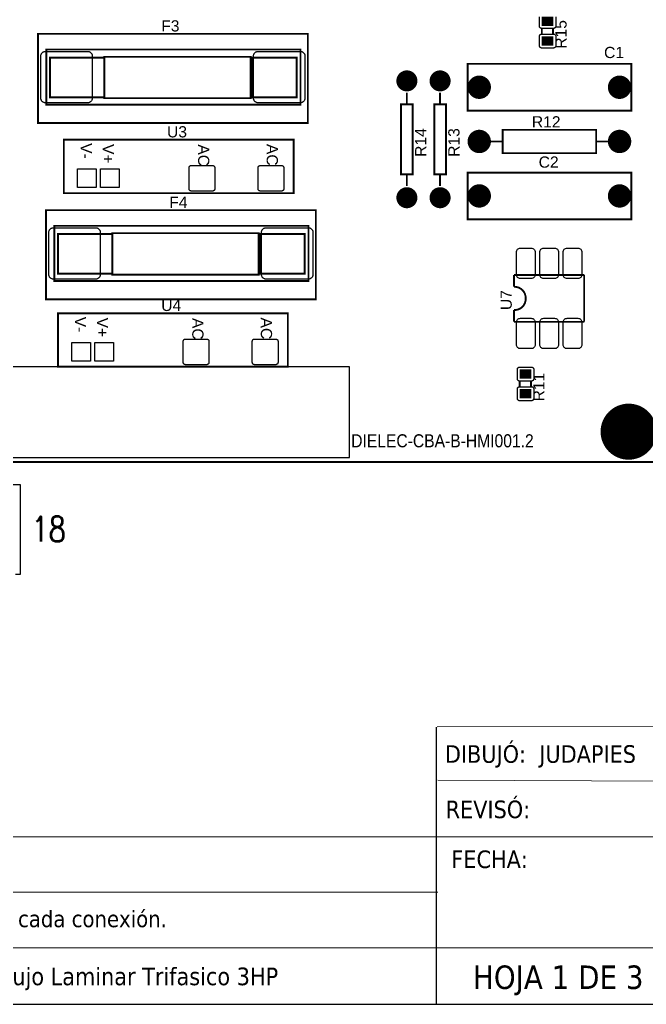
# Model space of a CAD drawing. Header units: inches. Extents: x 15 to 148, y 10 to 111.
# Drawn here: x 139.95 to 144.63, y 94.57 to 101.93 of the extents above; entities that cross this region are included whole.
import ezdxf
from ezdxf.enums import TextEntityAlignment as Align

# ---------------------------------------------------------------- set-up
doc = ezdxf.new("R2010")
doc.units = ezdxf.units.IN
doc.header["$MEASUREMENT"] = 0
doc.linetypes.add('CENTERX2', pattern=[20.32, 12.7, -2.54, 2.54, -2.54])
for name, color, linetype in [('BLK_12AWG', 7, 'Continuous'), ('CONTORNO', 179, 'Continuous'), ('WIREFIXED', 160, 'Continuous')]:
    doc.layers.add(name, color=color, linetype=linetype)
doc.styles.add('SLDTEXTSTYLE0', font='tahoma.ttf')
doc.styles.add('WD', font='romans.shx')

# ---------------------------------------------------------------- blocks, each defined once
blk = doc.blocks.new('RPAD')
blk.add_trace([(-0.5, -0.5), (-0.5, 0.5), (0.5, -0.5), (0.5, 0.5)])
blk = doc.blocks.new('EPAD')
at = {"const_width": 0.5}
blk.add_lwpolyline([(-0.25, 0, 1), (0.25, 0, 1)], format="xyb", close=True, dxfattribs=at)
blk = doc.blocks.new('CBA2Board')
at = {"const_width": 0.008}
for points in [[(154.6751, 100.9212), (162.5311, 100.9212), (162.5311, 105.055), (154.6751, 105.055), (154.6751, 100.9212)], [(154.6751, 100.9212), (162.5311, 100.9212), (162.5311, 105.055), (154.6751, 105.055), (154.6751, 100.9212)], [(154.6751, 100.9212), (162.5311, 100.9212), (162.5311, 105.055), (154.6751, 105.055), (154.6751, 100.9212)], [(160.4829, 102.778), (160.4829, 102.75)], [(160.4829, 102.778), (160.4829, 102.75)], [(160.4829, 102.778), (160.4829, 102.75)], [(160.5309, 102.778), (160.5309, 102.751)], [(160.5309, 102.778), (160.5309, 102.751)], [(160.5309, 102.778), (160.5309, 102.751)], [(158.3287, 102.3719), (159.4823, 102.3719), (159.4823, 102.7538), (158.3287, 102.7538), (158.3287, 102.3719)], [(158.3287, 102.3719), (159.4823, 102.3719), (159.4823, 102.7538), (158.3287, 102.7538), (158.3287, 102.3719)], [(158.3287, 102.3719), (159.4823, 102.3719), (159.4823, 102.7538), (158.3287, 102.7538), (158.3287, 102.3719)], [(158.3642, 102.4507), (159.4508, 102.4507), (159.4508, 102.6869), (158.3642, 102.6869), (158.3642, 102.4507)], [(158.3642, 102.4507), (159.4508, 102.4507), (159.4508, 102.6869), (158.3642, 102.6869), (158.3642, 102.4507)], [(158.3642, 102.4507), (159.4508, 102.4507), (159.4508, 102.6869), (158.3642, 102.6869), (158.3642, 102.4507)], [(158.3799, 102.4822), (158.6122, 102.4822), (158.6122, 102.6515), (158.3799, 102.6515), (158.3799, 102.4822)], [(158.3799, 102.4822), (158.6122, 102.4822), (158.6122, 102.6515), (158.3799, 102.6515), (158.3799, 102.4822)], [(158.3799, 102.4822), (158.6122, 102.4822), (158.6122, 102.6515), (158.3799, 102.6515), (158.3799, 102.4822)], [(158.6122, 102.4782), (159.2382, 102.4782), (159.2382, 102.6554), (158.6122, 102.6554), (158.6122, 102.4782)], [(158.6122, 102.4782), (159.2382, 102.4782), (159.2382, 102.6554), (158.6122, 102.6554), (158.6122, 102.4782)], [(158.6122, 102.4782), (159.2382, 102.4782), (159.2382, 102.6554), (158.6122, 102.6554), (158.6122, 102.4782)], [(159.2421, 102.4822), (159.435, 102.4822), (159.435, 102.6515), (159.2421, 102.6515), (159.2421, 102.4822)], [(159.2421, 102.4822), (159.435, 102.4822), (159.435, 102.6515), (159.2421, 102.6515), (159.2421, 102.4822)], [(159.2421, 102.4822), (159.435, 102.4822), (159.435, 102.6515), (159.2421, 102.6515), (159.2421, 102.4822)], [(160.1655, 102.4252), (160.8655, 102.4252), (160.8655, 102.6252), (160.1655, 102.6252), (160.1655, 102.4252)], [(160.1655, 102.4252), (160.8655, 102.4252), (160.8655, 102.6252), (160.1655, 102.6252), (160.1655, 102.4252)], [(160.1655, 102.4252), (160.8655, 102.4252), (160.8655, 102.6252), (160.1655, 102.6252), (160.1655, 102.4252)], [(159.906, 102.5024), (159.906, 102.4524)], [(159.906, 102.5024), (159.906, 102.4524)], [(159.906, 102.5024), (159.906, 102.4524)], [(160.048, 102.5024), (160.048, 102.4524)], [(160.048, 102.5024), (160.048, 102.4524)], [(160.048, 102.5024), (160.048, 102.4524)], [(159.881, 102.1524), (159.931, 102.1524), (159.931, 102.4524), (159.881, 102.4524), (159.881, 102.1524)], [(159.881, 102.1524), (159.931, 102.1524), (159.931, 102.4524), (159.881, 102.4524), (159.881, 102.1524)], [(159.881, 102.1524), (159.931, 102.1524), (159.931, 102.4524), (159.881, 102.4524), (159.881, 102.1524)], [(160.023, 102.1524), (160.073, 102.1524), (160.073, 102.4524), (160.023, 102.4524), (160.023, 102.1524)], [(160.023, 102.1524), (160.073, 102.1524), (160.073, 102.4524), (160.023, 102.4524), (160.023, 102.1524)], [(160.023, 102.1524), (160.073, 102.1524), (160.073, 102.4524), (160.023, 102.4524), (160.023, 102.1524)], [(160.3155, 102.2432), (160.7155, 102.2432), (160.7155, 102.3432), (160.3155, 102.3432), (160.3155, 102.2432)], [(160.3155, 102.2432), (160.7155, 102.2432), (160.7155, 102.3432), (160.3155, 102.3432), (160.3155, 102.2432)], [(160.3155, 102.2432), (160.7155, 102.2432), (160.7155, 102.3432), (160.3155, 102.3432), (160.3155, 102.2432)], [(158.439, 102.0721), (159.4215, 102.0721), (159.4215, 102.3005), (158.439, 102.3005), (158.439, 102.0721)], [(158.439, 102.0721), (159.4215, 102.0721), (159.4215, 102.3005), (158.439, 102.3005), (158.439, 102.0721)], [(158.439, 102.0721), (159.4215, 102.0721), (159.4215, 102.3005), (158.439, 102.3005), (158.439, 102.0721)], [(160.2655, 102.2932), (160.3155, 102.2932)], [(160.2655, 102.2932), (160.3155, 102.2932)], [(160.2655, 102.2932), (160.3155, 102.2932)], [(160.7155, 102.2932), (160.7655, 102.2932)], [(160.7155, 102.2932), (160.7655, 102.2932)], [(160.7155, 102.2932), (160.7655, 102.2932)], [(159.906, 102.1524), (159.906, 102.1024)], [(159.906, 102.1524), (159.906, 102.1024)], [(159.906, 102.1524), (159.906, 102.1024)], [(160.048, 102.1524), (160.048, 102.1024)], [(160.048, 102.1524), (160.048, 102.1024)], [(160.048, 102.1524), (160.048, 102.1024)], [(160.1655, 101.96), (160.8655, 101.96), (160.8655, 102.16), (160.1655, 102.16), (160.1655, 101.96)], [(160.1655, 101.96), (160.8655, 101.96), (160.8655, 102.16), (160.1655, 102.16), (160.1655, 101.96)], [(160.1655, 101.96), (160.8655, 101.96), (160.8655, 102.16), (160.1655, 102.16), (160.1655, 101.96)], [(158.3629, 101.6172), (159.5164, 101.6172), (159.5164, 101.999), (158.3629, 101.999), (158.3629, 101.6172)], [(158.3629, 101.6172), (159.5164, 101.6172), (159.5164, 101.999), (158.3629, 101.999), (158.3629, 101.6172)], [(158.3629, 101.6172), (159.5164, 101.6172), (159.5164, 101.999), (158.3629, 101.999), (158.3629, 101.6172)], [(158.3983, 101.6959), (159.485, 101.6959), (159.485, 101.9321), (158.3983, 101.9321), (158.3983, 101.6959)], [(158.3983, 101.6959), (159.485, 101.6959), (159.485, 101.9321), (158.3983, 101.9321), (158.3983, 101.6959)], [(158.3983, 101.6959), (159.485, 101.6959), (159.485, 101.9321), (158.3983, 101.9321), (158.3983, 101.6959)], [(158.4141, 101.7274), (158.6464, 101.7274), (158.6464, 101.8967), (158.4141, 101.8967), (158.4141, 101.7274)], [(158.4141, 101.7274), (158.6464, 101.7274), (158.6464, 101.8967), (158.4141, 101.8967), (158.4141, 101.7274)], [(158.4141, 101.7274), (158.6464, 101.7274), (158.6464, 101.8967), (158.4141, 101.8967), (158.4141, 101.7274)], [(158.6464, 101.7235), (159.2724, 101.7235), (159.2724, 101.9006), (158.6464, 101.9006), (158.6464, 101.7235)], [(158.6464, 101.7235), (159.2724, 101.7235), (159.2724, 101.9006), (158.6464, 101.9006), (158.6464, 101.7235)], [(158.6464, 101.7235), (159.2724, 101.7235), (159.2724, 101.9006), (158.6464, 101.9006), (158.6464, 101.7235)], [(159.2763, 101.7274), (159.4692, 101.7274), (159.4692, 101.8967), (159.2763, 101.8967), (159.2763, 101.7274)], [(159.2763, 101.7274), (159.4692, 101.7274), (159.4692, 101.8967), (159.2763, 101.8967), (159.2763, 101.7274)], [(159.2763, 101.7274), (159.4692, 101.7274), (159.4692, 101.8967), (159.2763, 101.8967), (159.2763, 101.7274)], [(160.3644, 101.6714), (160.3644, 101.7214)], [(160.3644, 101.7214), (160.6644, 101.7214)], [(160.3644, 101.6714), (160.3644, 101.7214)], [(160.3644, 101.7214), (160.6644, 101.7214)], [(160.3644, 101.6714), (160.3644, 101.7214)], [(160.3644, 101.7214), (160.6644, 101.7214)], [(160.6644, 101.5214), (160.6644, 101.7214)], [(160.6644, 101.5214), (160.6644, 101.7214)], [(160.6644, 101.5214), (160.6644, 101.7214)], [(160.4144, 101.6214), (160.4134, 101.6316), (160.4107, 101.6411), (160.4062, 101.6496), (160.4003, 101.6569), (160.393, 101.663), (160.3844, 101.6676), (160.3749, 101.6704), (160.3644, 101.6714)], [(160.4144, 101.6214), (160.4134, 101.6316), (160.4107, 101.6411), (160.4062, 101.6496), (160.4003, 101.6569), (160.393, 101.663), (160.3844, 101.6676), (160.3749, 101.6704), (160.3644, 101.6714)], [(160.4144, 101.6214), (160.4134, 101.6316), (160.4107, 101.6411), (160.4062, 101.6496), (160.4003, 101.6569), (160.393, 101.663), (160.3844, 101.6676), (160.3749, 101.6704), (160.3644, 101.6714)], [(160.4144, 101.6214), (160.4134, 101.611), (160.4107, 101.6014), (160.4062, 101.5929), (160.4003, 101.5856), (160.393, 101.5796), (160.3844, 101.5752), (160.3749, 101.5724), (160.3644, 101.5714)], [(160.4144, 101.6214), (160.4134, 101.611), (160.4107, 101.6014), (160.4062, 101.5929), (160.4003, 101.5856), (160.393, 101.5796), (160.3844, 101.5752), (160.3749, 101.5724), (160.3644, 101.5714)], [(160.4144, 101.6214), (160.4134, 101.611), (160.4107, 101.6014), (160.4062, 101.5929), (160.4003, 101.5856), (160.393, 101.5796), (160.3844, 101.5752), (160.3749, 101.5724), (160.3644, 101.5714)], [(158.4141, 101.3291), (159.3967, 101.3291), (159.3967, 101.5575), (158.4141, 101.5575), (158.4141, 101.3291)], [(158.4141, 101.3291), (159.3967, 101.3291), (159.3967, 101.5575), (158.4141, 101.5575), (158.4141, 101.3291)], [(158.4141, 101.3291), (159.3967, 101.3291), (159.3967, 101.5575), (158.4141, 101.5575), (158.4141, 101.3291)], [(160.3644, 101.5214), (160.3644, 101.5714)], [(160.3644, 101.5214), (160.3644, 101.5714)], [(160.3644, 101.5214), (160.3644, 101.5714)], [(160.3644, 101.5214), (160.6644, 101.5214)], [(160.3644, 101.5214), (160.6644, 101.5214)], [(160.3644, 101.5214), (160.6644, 101.5214)], [(160.3884, 101.2686), (160.3884, 101.2406)], [(160.3884, 101.2686), (160.3884, 101.2406)], [(160.3884, 101.2686), (160.3884, 101.2406)], [(160.4364, 101.2686), (160.4364, 101.2416)], [(160.4364, 101.2686), (160.4364, 101.2416)], [(160.4364, 101.2686), (160.4364, 101.2416)]]:
    blk.add_lwpolyline(points, dxfattribs=at)
for points in [[(160.5429, 102.827), (160.5429, 102.787), (160.5428, 102.7859), (160.5427, 102.7849), (160.5424, 102.784), (160.5421, 102.783), (160.5417, 102.7822), (160.5412, 102.7813), (160.5406, 102.7806), (160.54, 102.7799), (160.5393, 102.7792), (160.5385, 102.7787), (160.5377, 102.7782), (160.5368, 102.7778), (160.5359, 102.7774), (160.5349, 102.7772), (160.5339, 102.777), (160.5329, 102.777), (160.4829, 102.777), (160.4818, 102.777), (160.4808, 102.7772), (160.4799, 102.7774), (160.4789, 102.7778), (160.4781, 102.7782), (160.4772, 102.7787), (160.4765, 102.7792), (160.4758, 102.7799), (160.4751, 102.7806), (160.4745, 102.7813), (160.4741, 102.7822), (160.4736, 102.783), (160.4733, 102.784), (160.4731, 102.7849), (160.4729, 102.7859), (160.4729, 102.787), (160.4729, 102.827)], [(157.8697, 100.9405), (159.6603, 100.9405), (159.6603, 101.329), (157.8697, 101.329), (157.8697, 100.9405)]]:
    blk.add_lwpolyline(points)
for points in [[(160.5429, 102.743), (160.5429, 102.703), (160.5428, 102.7019), (160.5427, 102.7009), (160.5424, 102.7), (160.5421, 102.699), (160.5417, 102.6982), (160.5412, 102.6973), (160.5406, 102.6966), (160.54, 102.6959), (160.5393, 102.6952), (160.5385, 102.6947), (160.5377, 102.6942), (160.5368, 102.6938), (160.5359, 102.6934), (160.5349, 102.6932), (160.5339, 102.693), (160.5329, 102.693), (160.4829, 102.693), (160.4818, 102.693), (160.4808, 102.6932), (160.4799, 102.6934), (160.4789, 102.6938), (160.4781, 102.6942), (160.4772, 102.6947), (160.4765, 102.6952), (160.4758, 102.6959), (160.4751, 102.6966), (160.4745, 102.6973), (160.4741, 102.6982), (160.4736, 102.699), (160.4733, 102.7), (160.4731, 102.7009), (160.4729, 102.7019), (160.4729, 102.703), (160.4729, 102.743), (160.4729, 102.744), (160.4731, 102.745), (160.4733, 102.746), (160.4736, 102.7469), (160.4741, 102.7478), (160.4745, 102.7486), (160.4751, 102.7494), (160.4758, 102.7501), (160.4765, 102.7507), (160.4772, 102.7513), (160.4781, 102.7518), (160.4789, 102.7522), (160.4799, 102.7525), (160.4808, 102.7528), (160.4818, 102.7529), (160.4829, 102.753), (160.5329, 102.753), (160.5339, 102.7529), (160.5349, 102.7528), (160.5359, 102.7525), (160.5368, 102.7522), (160.5377, 102.7518), (160.5385, 102.7513), (160.5393, 102.7507), (160.54, 102.7501), (160.5406, 102.7494), (160.5412, 102.7486), (160.5417, 102.7478), (160.5421, 102.7469), (160.5424, 102.746), (160.5427, 102.745), (160.5428, 102.744), (160.5429, 102.743)], [(158.3608, 102.6788), (158.5408, 102.6788), (158.5429, 102.6787), (158.5449, 102.6784), (158.5468, 102.6779), (158.5486, 102.6772), (158.5504, 102.6764), (158.552, 102.6754), (158.5536, 102.6743), (158.555, 102.673), (158.5563, 102.6716), (158.5574, 102.6701), (158.5584, 102.6684), (158.5592, 102.6667), (158.5599, 102.6648), (158.5604, 102.6629), (158.5607, 102.6609), (158.5608, 102.6588), (158.5608, 102.4788), (158.5607, 102.4767), (158.5604, 102.4747), (158.5599, 102.4728), (158.5592, 102.4709), (158.5584, 102.4692), (158.5574, 102.4675), (158.5563, 102.466), (158.555, 102.4646), (158.5536, 102.4633), (158.552, 102.4622), (158.5504, 102.4612), (158.5486, 102.4603), (158.5468, 102.4597), (158.5449, 102.4592), (158.5429, 102.4589), (158.5408, 102.4588), (158.3608, 102.4588), (158.3587, 102.4589), (158.3567, 102.4592), (158.3548, 102.4597), (158.3529, 102.4603), (158.3512, 102.4612), (158.3495, 102.4622), (158.348, 102.4633), (158.3466, 102.4646), (158.3453, 102.466), (158.3441, 102.4675), (158.3432, 102.4692), (158.3423, 102.4709), (158.3417, 102.4728), (158.3412, 102.4747), (158.3409, 102.4767), (158.3408, 102.4788), (158.3408, 102.6588), (158.3409, 102.6609), (158.3412, 102.6629), (158.3417, 102.6648), (158.3423, 102.6667), (158.3432, 102.6684), (158.3441, 102.6701), (158.3453, 102.6716), (158.3466, 102.673), (158.348, 102.6743), (158.3495, 102.6754), (158.3512, 102.6764), (158.3529, 102.6772), (158.3548, 102.6779), (158.3567, 102.6784), (158.3587, 102.6787), (158.3608, 102.6788)], [(159.2702, 102.6788), (159.4502, 102.6788), (159.4523, 102.6787), (159.4543, 102.6784), (159.4562, 102.6779), (159.4581, 102.6772), (159.4598, 102.6764), (159.4615, 102.6754), (159.463, 102.6743), (159.4644, 102.673), (159.4657, 102.6716), (159.4669, 102.6701), (159.4679, 102.6684), (159.4687, 102.6667), (159.4693, 102.6648), (159.4698, 102.6629), (159.4701, 102.6609), (159.4702, 102.6588), (159.4702, 102.4788), (159.4701, 102.4767), (159.4698, 102.4747), (159.4693, 102.4728), (159.4687, 102.4709), (159.4679, 102.4692), (159.4669, 102.4675), (159.4657, 102.466), (159.4644, 102.4646), (159.463, 102.4633), (159.4615, 102.4622), (159.4598, 102.4612), (159.4581, 102.4603), (159.4562, 102.4597), (159.4543, 102.4592), (159.4523, 102.4589), (159.4502, 102.4588), (159.2702, 102.4588), (159.2681, 102.4589), (159.2661, 102.4592), (159.2642, 102.4597), (159.2624, 102.4603), (159.2606, 102.4612), (159.259, 102.4622), (159.2574, 102.4633), (159.256, 102.4646), (159.2547, 102.466), (159.2536, 102.4675), (159.2526, 102.4692), (159.2518, 102.4709), (159.2511, 102.4728), (159.2506, 102.4747), (159.2503, 102.4767), (159.2502, 102.4788), (159.2502, 102.6588), (159.2503, 102.6609), (159.2506, 102.6629), (159.2511, 102.6648), (159.2518, 102.6667), (159.2526, 102.6684), (159.2536, 102.6701), (159.2547, 102.6716), (159.256, 102.673), (159.2574, 102.6743), (159.259, 102.6754), (159.2606, 102.6764), (159.2624, 102.6772), (159.2642, 102.6779), (159.2661, 102.6784), (159.2681, 102.6787), (159.2702, 102.6788)], [(158.9845, 102.1907), (159.0745, 102.1907), (159.0756, 102.1907), (159.0766, 102.1905), (159.0775, 102.1903), (159.0785, 102.1899), (159.0793, 102.1895), (159.0802, 102.189), (159.0809, 102.1885), (159.0816, 102.1878), (159.0823, 102.1871), (159.0828, 102.1864), (159.0833, 102.1855), (159.0837, 102.1847), (159.0841, 102.1837), (159.0843, 102.1828), (159.0845, 102.1818), (159.0845, 102.1807), (159.0845, 102.0907), (159.0845, 102.0897), (159.0843, 102.0887), (159.0841, 102.0877), (159.0837, 102.0868), (159.0833, 102.0859), (159.0828, 102.0851), (159.0823, 102.0843), (159.0816, 102.0836), (159.0809, 102.083), (159.0802, 102.0824), (159.0793, 102.0819), (159.0785, 102.0815), (159.0775, 102.0812), (159.0766, 102.0809), (159.0756, 102.0808), (159.0745, 102.0807), (158.9845, 102.0807), (158.9835, 102.0808), (158.9825, 102.0809), (158.9815, 102.0812), (158.9806, 102.0815), (158.9797, 102.0819), (158.9789, 102.0824), (158.9781, 102.083), (158.9774, 102.0836), (158.9768, 102.0843), (158.9762, 102.0851), (158.9757, 102.0859), (158.9753, 102.0868), (158.975, 102.0877), (158.9747, 102.0887), (158.9746, 102.0897), (158.9745, 102.0907), (158.9745, 102.1807), (158.9746, 102.1818), (158.9747, 102.1828), (158.975, 102.1837), (158.9753, 102.1847), (158.9757, 102.1855), (158.9762, 102.1864), (158.9768, 102.1871), (158.9774, 102.1878), (158.9781, 102.1885), (158.9789, 102.189), (158.9797, 102.1895), (158.9806, 102.1899), (158.9815, 102.1903), (158.9825, 102.1905), (158.9835, 102.1907), (158.9845, 102.1907)], [(159.2798, 102.1907), (159.3698, 102.1907), (159.3708, 102.1907), (159.3718, 102.1905), (159.3728, 102.1903), (159.3737, 102.1899), (159.3746, 102.1895), (159.3754, 102.189), (159.3762, 102.1885), (159.3769, 102.1878), (159.3775, 102.1871), (159.3781, 102.1864), (159.3786, 102.1855), (159.379, 102.1847), (159.3794, 102.1837), (159.3796, 102.1828), (159.3797, 102.1818), (159.3798, 102.1807), (159.3798, 102.0907), (159.3797, 102.0897), (159.3796, 102.0887), (159.3794, 102.0877), (159.379, 102.0868), (159.3786, 102.0859), (159.3781, 102.0851), (159.3775, 102.0843), (159.3769, 102.0836), (159.3762, 102.083), (159.3754, 102.0824), (159.3746, 102.0819), (159.3737, 102.0815), (159.3728, 102.0812), (159.3718, 102.0809), (159.3708, 102.0808), (159.3698, 102.0807), (159.2798, 102.0807), (159.2788, 102.0808), (159.2777, 102.0809), (159.2768, 102.0812), (159.2759, 102.0815), (159.275, 102.0819), (159.2742, 102.0824), (159.2734, 102.083), (159.2727, 102.0836), (159.272, 102.0843), (159.2715, 102.0851), (159.271, 102.0859), (159.2706, 102.0868), (159.2702, 102.0877), (159.27, 102.0887), (159.2698, 102.0897), (159.2698, 102.0907), (159.2698, 102.1807), (159.2698, 102.1818), (159.27, 102.1828), (159.2702, 102.1837), (159.2706, 102.1847), (159.271, 102.1855), (159.2715, 102.1864), (159.272, 102.1871), (159.2727, 102.1878), (159.2734, 102.1885), (159.2742, 102.189), (159.275, 102.1895), (159.2759, 102.1899), (159.2768, 102.1903), (159.2777, 102.1905), (159.2788, 102.1907), (159.2798, 102.1907)], [(158.4974, 102.1757), (158.5774, 102.1757), (158.5774, 102.0957), (158.4974, 102.0957), (158.4974, 102.1757)], [(158.5958, 102.1757), (158.6758, 102.1757), (158.6758, 102.0957), (158.5958, 102.0957), (158.5958, 102.1757)], [(158.395, 101.924), (158.575, 101.924), (158.577, 101.9239), (158.579, 101.9236), (158.581, 101.9231), (158.5828, 101.9225), (158.5846, 101.9216), (158.5862, 101.9206), (158.5878, 101.9195), (158.5892, 101.9182), (158.5904, 101.9168), (158.5916, 101.9153), (158.5926, 101.9136), (158.5934, 101.9119), (158.5941, 101.91), (158.5946, 101.9081), (158.5948, 101.9061), (158.595, 101.904), (158.595, 101.724), (158.5948, 101.7219), (158.5946, 101.7199), (158.5941, 101.718), (158.5934, 101.7161), (158.5926, 101.7144), (158.5916, 101.7127), (158.5904, 101.7112), (158.5892, 101.7098), (158.5878, 101.7085), (158.5862, 101.7074), (158.5846, 101.7064), (158.5828, 101.7055), (158.581, 101.7049), (158.579, 101.7044), (158.577, 101.7041), (158.575, 101.704), (158.395, 101.704), (158.3929, 101.7041), (158.3909, 101.7044), (158.3889, 101.7049), (158.3871, 101.7055), (158.3853, 101.7064), (158.3837, 101.7074), (158.3821, 101.7085), (158.3807, 101.7098), (158.3795, 101.7112), (158.3783, 101.7127), (158.3773, 101.7144), (158.3765, 101.7161), (158.3758, 101.718), (158.3753, 101.7199), (158.3751, 101.7219), (158.375, 101.724), (158.375, 101.904), (158.3751, 101.9061), (158.3753, 101.9081), (158.3758, 101.91), (158.3765, 101.9119), (158.3773, 101.9136), (158.3783, 101.9153), (158.3795, 101.9168), (158.3807, 101.9182), (158.3821, 101.9195), (158.3837, 101.9206), (158.3853, 101.9216), (158.3871, 101.9225), (158.3889, 101.9231), (158.3909, 101.9236), (158.3929, 101.9239), (158.395, 101.924)], [(159.3044, 101.924), (159.4844, 101.924), (159.4865, 101.9239), (159.4885, 101.9236), (159.4904, 101.9231), (159.4923, 101.9225), (159.494, 101.9216), (159.4957, 101.9206), (159.4972, 101.9195), (159.4986, 101.9182), (159.4999, 101.9168), (159.501, 101.9153), (159.502, 101.9136), (159.5029, 101.9119), (159.5035, 101.91), (159.504, 101.9081), (159.5043, 101.9061), (159.5044, 101.904), (159.5044, 101.724), (159.5043, 101.7219), (159.504, 101.7199), (159.5035, 101.718), (159.5029, 101.7161), (159.502, 101.7144), (159.501, 101.7127), (159.4999, 101.7112), (159.4986, 101.7098), (159.4972, 101.7085), (159.4957, 101.7074), (159.494, 101.7064), (159.4923, 101.7055), (159.4904, 101.7049), (159.4885, 101.7044), (159.4865, 101.7041), (159.4844, 101.704), (159.3044, 101.704), (159.3023, 101.7041), (159.3003, 101.7044), (159.2984, 101.7049), (159.2965, 101.7055), (159.2948, 101.7064), (159.2931, 101.7074), (159.2916, 101.7085), (159.2902, 101.7098), (159.2889, 101.7112), (159.2878, 101.7127), (159.2868, 101.7144), (159.2859, 101.7161), (159.2853, 101.718), (159.2848, 101.7199), (159.2845, 101.7219), (159.2844, 101.724), (159.2844, 101.904), (159.2845, 101.9061), (159.2848, 101.9081), (159.2853, 101.91), (159.2859, 101.9119), (159.2868, 101.9136), (159.2878, 101.9153), (159.2889, 101.9168), (159.2902, 101.9182), (159.2916, 101.9195), (159.2931, 101.9206), (159.2948, 101.9216), (159.2965, 101.9225), (159.2984, 101.9231), (159.3003, 101.9236), (159.3023, 101.9239), (159.3044, 101.924)], [(160.3914, 101.8364), (160.4374, 101.8364), (160.4409, 101.8361), (160.4441, 101.8351), (160.447, 101.8336), (160.4495, 101.8315), (160.4515, 101.829), (160.4531, 101.8261), (160.4541, 101.8229), (160.4544, 101.8194), (160.4544, 101.7234), (160.4541, 101.72), (160.4531, 101.7167), (160.4515, 101.7139), (160.4495, 101.7114), (160.447, 101.7093), (160.4441, 101.7077), (160.4409, 101.7068), (160.4374, 101.7064), (160.3914, 101.7064), (160.3879, 101.7068), (160.3847, 101.7077), (160.3818, 101.7093), (160.3793, 101.7114), (160.3773, 101.7139), (160.3757, 101.7167), (160.3747, 101.72), (160.3744, 101.7234), (160.3744, 101.8194), (160.3747, 101.8229), (160.3757, 101.8261), (160.3773, 101.829), (160.3793, 101.8315), (160.3818, 101.8336), (160.3847, 101.8351), (160.3879, 101.8361), (160.3914, 101.8364)], [(160.4914, 101.8364), (160.5374, 101.8364), (160.5409, 101.8361), (160.5441, 101.8351), (160.547, 101.8336), (160.5495, 101.8315), (160.5515, 101.829), (160.5531, 101.8261), (160.5541, 101.8229), (160.5544, 101.8194), (160.5544, 101.7234), (160.5541, 101.72), (160.5531, 101.7167), (160.5515, 101.7139), (160.5495, 101.7114), (160.547, 101.7093), (160.5441, 101.7077), (160.5409, 101.7068), (160.5374, 101.7064), (160.4914, 101.7064), (160.4879, 101.7068), (160.4847, 101.7077), (160.4818, 101.7093), (160.4793, 101.7114), (160.4773, 101.7139), (160.4757, 101.7167), (160.4747, 101.72), (160.4744, 101.7234), (160.4744, 101.8194), (160.4747, 101.8229), (160.4757, 101.8261), (160.4773, 101.829), (160.4793, 101.8315), (160.4818, 101.8336), (160.4847, 101.8351), (160.4879, 101.8361), (160.4914, 101.8364)], [(160.5914, 101.8364), (160.6374, 101.8364), (160.6409, 101.8361), (160.6441, 101.8351), (160.647, 101.8336), (160.6495, 101.8315), (160.6515, 101.829), (160.6531, 101.8261), (160.6541, 101.8229), (160.6544, 101.8194), (160.6544, 101.7234), (160.6541, 101.72), (160.6531, 101.7167), (160.6515, 101.7139), (160.6495, 101.7114), (160.647, 101.7093), (160.6441, 101.7077), (160.6409, 101.7068), (160.6374, 101.7064), (160.5914, 101.7064), (160.5879, 101.7068), (160.5847, 101.7077), (160.5818, 101.7093), (160.5793, 101.7114), (160.5773, 101.7139), (160.5757, 101.7167), (160.5747, 101.72), (160.5744, 101.7234), (160.5744, 101.8194), (160.5747, 101.8229), (160.5757, 101.8261), (160.5773, 101.829), (160.5793, 101.8315), (160.5818, 101.8336), (160.5847, 101.8351), (160.5879, 101.8361), (160.5914, 101.8364)], [(160.3914, 101.5364), (160.4374, 101.5364), (160.4409, 101.5361), (160.4441, 101.5351), (160.447, 101.5336), (160.4495, 101.5315), (160.4515, 101.529), (160.4531, 101.5261), (160.4541, 101.5229), (160.4544, 101.5194), (160.4544, 101.4234), (160.4541, 101.42), (160.4531, 101.4167), (160.4515, 101.4139), (160.4495, 101.4114), (160.447, 101.4093), (160.4441, 101.4077), (160.4409, 101.4068), (160.4374, 101.4064), (160.3914, 101.4064), (160.3879, 101.4068), (160.3847, 101.4077), (160.3818, 101.4093), (160.3793, 101.4114), (160.3773, 101.4139), (160.3757, 101.4167), (160.3747, 101.42), (160.3744, 101.4234), (160.3744, 101.5194), (160.3747, 101.5229), (160.3757, 101.5261), (160.3773, 101.529), (160.3793, 101.5315), (160.3818, 101.5336), (160.3847, 101.5351), (160.3879, 101.5361), (160.3914, 101.5364)], [(160.4914, 101.5364), (160.5374, 101.5364), (160.5409, 101.5361), (160.5441, 101.5351), (160.547, 101.5336), (160.5495, 101.5315), (160.5515, 101.529), (160.5531, 101.5261), (160.5541, 101.5229), (160.5544, 101.5194), (160.5544, 101.4234), (160.5541, 101.42), (160.5531, 101.4167), (160.5515, 101.4139), (160.5495, 101.4114), (160.547, 101.4093), (160.5441, 101.4077), (160.5409, 101.4068), (160.5374, 101.4064), (160.4914, 101.4064), (160.4879, 101.4068), (160.4847, 101.4077), (160.4818, 101.4093), (160.4793, 101.4114), (160.4773, 101.4139), (160.4757, 101.4167), (160.4747, 101.42), (160.4744, 101.4234), (160.4744, 101.5194), (160.4747, 101.5229), (160.4757, 101.5261), (160.4773, 101.529), (160.4793, 101.5315), (160.4818, 101.5336), (160.4847, 101.5351), (160.4879, 101.5361), (160.4914, 101.5364)], [(160.5914, 101.5364), (160.6374, 101.5364), (160.6409, 101.5361), (160.6441, 101.5351), (160.647, 101.5336), (160.6495, 101.5315), (160.6515, 101.529), (160.6531, 101.5261), (160.6541, 101.5229), (160.6544, 101.5194), (160.6544, 101.4234), (160.6541, 101.42), (160.6531, 101.4167), (160.6515, 101.4139), (160.6495, 101.4114), (160.647, 101.4093), (160.6441, 101.4077), (160.6409, 101.4068), (160.6374, 101.4064), (160.5914, 101.4064), (160.5879, 101.4068), (160.5847, 101.4077), (160.5818, 101.4093), (160.5793, 101.4114), (160.5773, 101.4139), (160.5757, 101.4167), (160.5747, 101.42), (160.5744, 101.4234), (160.5744, 101.5194), (160.5747, 101.5229), (160.5757, 101.5261), (160.5773, 101.529), (160.5793, 101.5315), (160.5818, 101.5336), (160.5847, 101.5351), (160.5879, 101.5361), (160.5914, 101.5364)], [(158.4725, 101.4327), (158.5525, 101.4327), (158.5525, 101.3527), (158.4725, 101.3527), (158.4725, 101.4327)], [(158.5709, 101.4327), (158.6509, 101.4327), (158.6509, 101.3527), (158.5709, 101.3527), (158.5709, 101.4327)], [(158.9596, 101.4477), (159.0496, 101.4477), (159.0507, 101.4477), (159.0517, 101.4475), (159.0526, 101.4473), (159.0536, 101.447), (159.0544, 101.4466), (159.0553, 101.4461), (159.056, 101.4455), (159.0567, 101.4449), (159.0574, 101.4441), (159.058, 101.4434), (159.0584, 101.4426), (159.0589, 101.4417), (159.0592, 101.4408), (159.0594, 101.4398), (159.0596, 101.4388), (159.0596, 101.4377), (159.0596, 101.3477), (159.0596, 101.3467), (159.0594, 101.3457), (159.0592, 101.3447), (159.0589, 101.3438), (159.0584, 101.3429), (159.058, 101.3421), (159.0574, 101.3413), (159.0567, 101.3406), (159.056, 101.34), (159.0553, 101.3394), (159.0544, 101.3389), (159.0536, 101.3385), (159.0526, 101.3382), (159.0517, 101.3379), (159.0507, 101.3378), (159.0496, 101.3377), (158.9596, 101.3377), (158.9586, 101.3378), (158.9576, 101.3379), (158.9566, 101.3382), (158.9557, 101.3385), (158.9548, 101.3389), (158.954, 101.3394), (158.9532, 101.34), (158.9525, 101.3406), (158.9519, 101.3413), (158.9513, 101.3421), (158.9508, 101.3429), (158.9504, 101.3438), (158.9501, 101.3447), (158.9498, 101.3457), (158.9497, 101.3467), (158.9496, 101.3477), (158.9496, 101.4377), (158.9497, 101.4388), (158.9498, 101.4398), (158.9501, 101.4408), (158.9504, 101.4417), (158.9508, 101.4426), (158.9513, 101.4434), (158.9519, 101.4441), (158.9525, 101.4449), (158.9532, 101.4455), (158.954, 101.4461), (158.9548, 101.4466), (158.9557, 101.447), (158.9566, 101.4473), (158.9576, 101.4475), (158.9586, 101.4477), (158.9596, 101.4477)], [(159.2549, 101.4477), (159.3449, 101.4477), (159.346, 101.4477), (159.347, 101.4475), (159.3479, 101.4473), (159.3488, 101.447), (159.3497, 101.4466), (159.3505, 101.4461), (159.3513, 101.4455), (159.352, 101.4449), (159.3527, 101.4441), (159.3532, 101.4434), (159.3537, 101.4426), (159.3541, 101.4417), (159.3545, 101.4408), (159.3547, 101.4398), (159.3549, 101.4388), (159.3549, 101.4377), (159.3549, 101.3477), (159.3549, 101.3467), (159.3547, 101.3457), (159.3545, 101.3447), (159.3541, 101.3438), (159.3537, 101.3429), (159.3532, 101.3421), (159.3527, 101.3413), (159.352, 101.3406), (159.3513, 101.34), (159.3505, 101.3394), (159.3497, 101.3389), (159.3488, 101.3385), (159.3479, 101.3382), (159.347, 101.3379), (159.346, 101.3378), (159.3449, 101.3377), (159.2549, 101.3377), (159.2539, 101.3378), (159.2529, 101.3379), (159.2519, 101.3382), (159.251, 101.3385), (159.2501, 101.3389), (159.2493, 101.3394), (159.2485, 101.34), (159.2478, 101.3406), (159.2472, 101.3413), (159.2466, 101.3421), (159.2461, 101.3429), (159.2457, 101.3438), (159.2454, 101.3447), (159.2451, 101.3457), (159.245, 101.3467), (159.2449, 101.3477), (159.2449, 101.4377), (159.245, 101.4388), (159.2451, 101.4398), (159.2454, 101.4408), (159.2457, 101.4417), (159.2461, 101.4426), (159.2466, 101.4434), (159.2472, 101.4441), (159.2478, 101.4449), (159.2485, 101.4455), (159.2493, 101.4461), (159.2501, 101.4466), (159.251, 101.447), (159.2519, 101.4473), (159.2529, 101.4475), (159.2539, 101.4477), (159.2549, 101.4477)], [(160.4484, 101.3176), (160.4484, 101.2776), (160.4484, 101.2765), (160.4482, 101.2755), (160.448, 101.2745), (160.4476, 101.2736), (160.4472, 101.2727), (160.4467, 101.2719), (160.4462, 101.2712), (160.4455, 101.2704), (160.4448, 101.2698), (160.4441, 101.2692), (160.4432, 101.2687), (160.4424, 101.2683), (160.4414, 101.268), (160.4405, 101.2678), (160.4395, 101.2676), (160.4384, 101.2676), (160.3884, 101.2676), (160.3874, 101.2676), (160.3864, 101.2678), (160.3854, 101.268), (160.3845, 101.2683), (160.3836, 101.2687), (160.3828, 101.2692), (160.382, 101.2698), (160.3813, 101.2704), (160.3807, 101.2712), (160.3801, 101.2719), (160.3796, 101.2727), (160.3792, 101.2736), (160.3789, 101.2745), (160.3786, 101.2755), (160.3785, 101.2765), (160.3784, 101.2776), (160.3784, 101.3176), (160.3785, 101.3186), (160.3786, 101.3196), (160.3789, 101.3206), (160.3792, 101.3215), (160.3796, 101.3224), (160.3801, 101.3232), (160.3807, 101.324), (160.3813, 101.3247), (160.382, 101.3253), (160.3828, 101.3259), (160.3836, 101.3264), (160.3845, 101.3268), (160.3854, 101.3271), (160.3864, 101.3274), (160.3874, 101.3275), (160.3884, 101.3276), (160.4384, 101.3276), (160.4395, 101.3275), (160.4405, 101.3274), (160.4414, 101.3271), (160.4424, 101.3268), (160.4432, 101.3264), (160.4441, 101.3259), (160.4448, 101.3253), (160.4455, 101.3247), (160.4462, 101.324), (160.4467, 101.3232), (160.4472, 101.3224), (160.4476, 101.3215), (160.448, 101.3206), (160.4482, 101.3196), (160.4484, 101.3186), (160.4484, 101.3176)], [(160.4484, 101.2336), (160.4484, 101.1936), (160.4484, 101.1925), (160.4482, 101.1915), (160.448, 101.1905), (160.4476, 101.1896), (160.4472, 101.1887), (160.4467, 101.1879), (160.4462, 101.1872), (160.4455, 101.1864), (160.4448, 101.1858), (160.4441, 101.1852), (160.4432, 101.1847), (160.4424, 101.1843), (160.4414, 101.184), (160.4405, 101.1838), (160.4395, 101.1836), (160.4384, 101.1836), (160.3884, 101.1836), (160.3874, 101.1836), (160.3864, 101.1838), (160.3854, 101.184), (160.3845, 101.1843), (160.3836, 101.1847), (160.3828, 101.1852), (160.382, 101.1858), (160.3813, 101.1864), (160.3807, 101.1872), (160.3801, 101.1879), (160.3796, 101.1887), (160.3792, 101.1896), (160.3789, 101.1905), (160.3786, 101.1915), (160.3785, 101.1925), (160.3784, 101.1936), (160.3784, 101.2336), (160.3785, 101.2346), (160.3786, 101.2356), (160.3789, 101.2366), (160.3792, 101.2375), (160.3796, 101.2384), (160.3801, 101.2392), (160.3807, 101.24), (160.3813, 101.2407), (160.382, 101.2413), (160.3828, 101.2419), (160.3836, 101.2424), (160.3845, 101.2428), (160.3854, 101.2431), (160.3864, 101.2434), (160.3874, 101.2435), (160.3884, 101.2436), (160.4384, 101.2436), (160.4395, 101.2435), (160.4405, 101.2434), (160.4414, 101.2431), (160.4424, 101.2428), (160.4432, 101.2424), (160.4441, 101.2419), (160.4448, 101.2413), (160.4455, 101.2407), (160.4462, 101.24), (160.4467, 101.2392), (160.4472, 101.2384), (160.4476, 101.2375), (160.448, 101.2366), (160.4482, 101.2356), (160.4484, 101.2346), (160.4484, 101.2336)]]:
    blk.add_lwpolyline(points, close=True)
at = {"xscale": 0.04, "yscale": 0.05, "rotation": 270}
for p in [(160.5079, 102.807), (160.5079, 102.723), (160.4134, 101.2976), (160.4134, 101.2136)]:
    blk.add_blockref('RPAD', p, dxfattribs=at)
for p, xscale, yscale in [((159.906, 102.5524), 0.09, 0.09), ((160.048, 102.5524), 0.09, 0.09), ((160.2155, 102.5252), 0.1, 0.1), ((160.8155, 102.5252), 0.1, 0.1), ((160.2155, 102.2932), 0.1, 0.1), ((160.8155, 102.2932), 0.1, 0.1), ((160.2155, 102.06), 0.1, 0.1), ((160.8155, 102.06), 0.1, 0.1), ((159.906, 102.0524), 0.09, 0.09), ((160.048, 102.0524), 0.09, 0.09), ((160.8543, 101.0511), 0.24, 0.24)]:
    blk.add_blockref('EPAD', p, dxfattribs=dict(xscale=xscale, yscale=yscale))
for s, height, width, p in [('F3', 0.048, 1.041667, (158.8555, 102.7638)), ('F3', 0.048, 1.041667, (158.8555, 102.7638)), ('F3', 0.048, 1.041667, (158.8555, 102.7638)), ('C1', 0.048, 1.041667, (160.7492, 102.6501)), ('C1', 0.048, 1.041667, (160.7492, 102.6501)), ('C1', 0.048, 1.041667, (160.7492, 102.6501)), ('R12', 0.048, 1.041667, (160.4405, 102.3532)), ('R12', 0.048, 1.041667, (160.4405, 102.3532)), ('R12', 0.048, 1.041667, (160.4405, 102.3532)), ('U3', 0.048, 1.041667, (158.8802, 102.3105)), ('U3', 0.048, 1.041667, (158.8802, 102.3105)), ('U3', 0.048, 1.041667, (158.8802, 102.3105)), ('C2', 0.048, 1.041667, (160.4695, 102.181)), ('C2', 0.048, 1.041667, (160.4695, 102.181)), ('C2', 0.048, 1.041667, (160.4695, 102.181)), ('F4', 0.048, 1.041667, (158.8897, 102.009)), ('F4', 0.048, 1.041667, (158.8897, 102.009)), ('F4', 0.048, 1.041667, (158.8897, 102.009)), ('U4', 0.048, 1.041667, (158.8554, 101.5675)), ('U4', 0.048, 1.041667, (158.8554, 101.5675)), ('U4', 0.048, 1.041667, (158.8554, 101.5675)), ('DIELEC-CBA-B-HMI001.2', 0.056, 0.892857, (159.6679, 100.9841)), ('DIELEC-CBA-B-HMI001.2', 0.056, 0.892857, (159.6679, 100.9841)), ('DIELEC-CBA-B-HMI001.2', 0.056, 0.892857, (159.6679, 100.9841))]:
    blk.add_text(s, height=height, dxfattribs=dict(width=width)).set_placement(p)
at = {"width": 1.041667}
for s, rotation, p in [('R15', 90, (160.5889, 102.69)), ('R15', 90, (160.5889, 102.69)), ('R15', 90, (160.5889, 102.69)), ('R14', 90, (159.989, 102.2274)), ('R14', 90, (159.989, 102.2274)), ('R14', 90, (159.989, 102.2274)), ('R13', 90, (160.131, 102.2274)), ('R13', 90, (160.131, 102.2274)), ('R13', 90, (160.131, 102.2274)), ('V-', 270, (158.5108, 102.2861)), ('V-', 270, (158.5108, 102.2861)), ('V-', 270, (158.5108, 102.2861)), ('V+', 270, (158.6053, 102.2822)), ('V+', 270, (158.6053, 102.2822)), ('V+', 270, (158.6053, 102.2822)), ('AC', 270, (159.013, 102.2807)), ('AC', 270, (159.013, 102.2807)), ('AC', 270, (159.013, 102.2807)), ('AC', 270, (159.3063, 102.2826)), ('AC', 270, (159.3063, 102.2826)), ('AC', 270, (159.3063, 102.2826)), ('U7', 90, (160.3544, 101.5714)), ('U7', 90, (160.3544, 101.5714)), ('U7', 90, (160.3544, 101.5714)), ('V-', 270, (158.486, 101.5432)), ('V-', 270, (158.486, 101.5432)), ('V-', 270, (158.486, 101.5432)), ('V+', 270, (158.5804, 101.5392)), ('V+', 270, (158.5804, 101.5392)), ('V+', 270, (158.5804, 101.5392)), ('AC', 270, (158.9881, 101.5377)), ('AC', 270, (158.9881, 101.5377)), ('AC', 270, (158.9881, 101.5377)), ('AC', 270, (159.2814, 101.5396)), ('AC', 270, (159.2814, 101.5396)), ('AC', 270, (159.2814, 101.5396)), ('R11', 90, (160.4944, 101.1806)), ('R11', 90, (160.4944, 101.1806)), ('R11', 90, (160.4944, 101.1806))]:
    blk.add_text(s, height=0.048, rotation=rotation, dxfattribs=at).set_placement(p)
blk = doc.blocks.new('WD_WNV')
at = {"style": 'WD', "flags": 1}
for tag, p in [('W01USER', (-0.0625, 0.0938)), ('W02USER', (-0.0625, 0.0859)), ('W03USER', (-0.0625, 0.0781)), ('W04USER', (-0.0625, 0.0703)), ('W05USER', (-0.0625, 0.0625)), ('W06USER', (-0.0625, 0.0547)), ('W07USER', (-0.0625, 0.0469)), ('W08USER', (-0.0625, 0.0391)), ('W09USER', (-0.0625, 0.0312)), ('W10USER', (-0.0625, 0.0234))]:
    blk.add_attdef(tag, text='', height=0.005, dxfattribs=at).set_placement(p, align=Align.CENTER)
at = {"linetype": 'Continuous', "style": 'WD', "width": 0.8}
blk.add_attdef('WIRENO', text='', height=0.125, dxfattribs=at).set_placement((-0.05, 0), align=Align.MIDDLE_RIGHT)

msp = doc.modelspace()

# ---------------------------------------------------------------- linework, layer by layer
at = {"color": 7, "linetype": 'Continuous', "lineweight": 0}
for p, q in [((147.637, 96.6563), (143.0675, 96.6479)), ((145.147, 96.2413), (143.073, 96.2494)), ((145.147, 95.8263), (136.8465, 95.8263)), ((143.0721, 95.4113), (136.8465, 95.4113)), ((147.637, 94.9963), (136.8465, 94.9963))]:
    msp.add_line(p, q, dxfattribs=at)
at = {"color": 7, "linetype": 'Continuous'}
msp.add_line((126.9102, 94.5738), (147.6602, 94.5738), dxfattribs=at)
at = {"color": 7, "linetype": 'CENTERX2', "lineweight": 0}
msp.add_line((136.8435, 94.5755), (147.637, 94.5755), dxfattribs=at)
at = {"layer": 'BLK_12AWG'}
for p, q in [((139.9544, 98.4568), (139.1141, 98.4568)), ((139.9544, 97.7899), (139.9544, 98.4568)), ((139.9169, 97.7899), (139.9544, 97.7899)), ((143.0615, 94.5763), (143.0615, 96.6449))]:
    msp.add_line(p, q, dxfattribs=at)

# ---------------------------------------------------------------- block references
at = {"layer": 'BLK_12AWG', "xscale": 1.74680064, "yscale": 1.74680064, "zscale": 1.74680064}
msp.add_blockref('CBA2Board', (-136.4831, -77.6613), dxfattribs=at)
at = {"layer": 'WIREFIXED'}
ref = msp.add_blockref('WD_WNV', (139.7449, 98.2514), dxfattribs=dict(at, xscale=1.5, yscale=1.5, zscale=1.5))
ref.add_attrib('WIRENOF', '18', dxfattribs={"linetype": 'Continuous', "height": 0.1875, "style": 'WD', "width": 0.8}).set_placement((140.0364, 98.1264), align=Align.MIDDLE_LEFT)

# ---------------------------------------------------------------- texts
at = {"color": 7, "linetype": 'Continuous', "lineweight": 0, "attachment_point": 1, "style": 'SLDTEXTSTYLE0'}
for s, insert, char_height in [('REVISÓ:', (143.1301, 96.0971), 0.13176), ('FECHA:', (143.173, 95.7239), 0.13176), ('NOTA: Cablear de acuerdo a potencia de cada conexión.', (136.8862, 95.2748), 0.1245), ('\\pi-0.39529,l0.52705,t1.0541;NOMBRE:^IConexiones Modulo de Flujo Laminar Trifasico 3HP', (136.8966, 94.8484), 0.131763), ('HOJA 1 DE 3', (143.3345, 94.864), 0.175683)]:
    msp.add_mtext(s, dxfattribs=dict(at, insert=insert, char_height=char_height))
at = {"layer": 'CONTORNO', "color": 7, "insert": (143.1246, 96.511), "char_height": 0.131763, "attachment_point": 1, "style": 'SLDTEXTSTYLE0'}
msp.add_mtext('DIBUJÓ:  JUDAPIES', dxfattribs=at)

doc.saveas('drawing.dxf')
